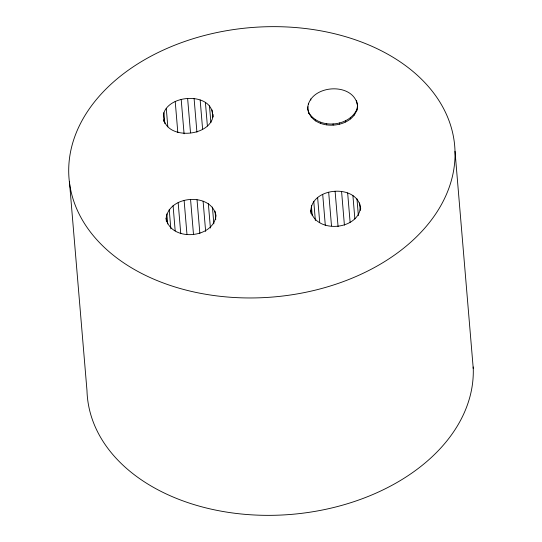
<?xml version="1.0" encoding="UTF-8"?>
<svg xmlns="http://www.w3.org/2000/svg" width="542" height="542" viewBox="0 0 542 542"><rect width="100%" height="100%" fill="white"/><g stroke="black" fill="none" stroke-linecap="round" stroke-linejoin="round"><path stroke-width="0.81" d="M163.901 112.695C159.558 138.867 204.957 139.077 212.356 118.983C216.705 92.817 171.306 92.601 163.901 112.695L164.815 123.623M166.123 218.453C168.684 195.14 211.468 192.112 216.021 215.601C213.46 238.914 170.683 241.942 166.123 218.453L166.408 221.813M307.626 107.858C310.132 84.091 354.637 81.53 357.618 106.157C355.118 129.924 310.607 132.478 307.626 107.858L308.703 113.481M307.721 109.01L308.086 106.72M310.952 213.555C308.127 186.936 358.553 182.458 360.708 209.022M356.9 110.724L357.524 105.006M360.566 207.342C358.005 230.655 315.22 233.683 310.668 210.194M308.608 112.33C318.418 129.436 348.635 127.153 356.805 109.572M357.618 106.157L356.541 100.534M455.009 151.272A193.521 135.161 -4.8 0 1 168.711 284.916A193.521 135.161 -4.8 0 1 161.902 50.731A193.521 135.161 -4.8 0 1 455.009 151.272L473.261 368.662M354.434 113.928L354.529 115.08M359.583 202.871L360.22 210.438M350.579 117.77L350.674 118.922M356.968 198.799L358.377 215.614M352.896 195.411L354.874 218.948M345.491 120.846L345.586 121.991M347.652 192.932L350.118 222.349M339.522 122.932L339.617 124.084M341.582 191.529L344.407 225.154M333.086 123.894L333.181 125.046M335.105 191.306L338.072 226.61M326.609 123.671L326.704 124.823M328.669 192.268L331.494 225.892M320.539 122.268L320.64 123.42M322.7 194.354L325.315 225.458M315.295 119.789L315.39 120.941M310.715 98.935L310.81 100.08M311.223 116.401L311.318 117.546M317.619 197.43L319.733 222.647M308.344 103.285L308.445 104.437M313.757 201.272L315.376 220.601M311.386 205.628L312.233 215.709M213.081 114.416L213.291 116.936M212.098 109.945L212.728 117.506M209.483 105.873L210.892 122.682M215.038 211.129L215.743 219.537M205.411 102.485L207.39 126.015M212.423 207.064L213.839 223.873M200.161 100.006L202.633 129.423M208.352 203.67L210.404 228.047M203.108 201.19L205.648 231.448M194.097 98.603L196.922 132.221M197.037 199.788L199.863 233.412M187.62 98.373L190.513 132.837M190.567 199.564L193.46 234.029M181.184 99.342L184.077 133.799M184.124 200.526L186.949 234.151M175.215 101.429L177.823 132.526M178.162 202.613L180.771 233.717M166.272 108.339L167.824 126.835M173.074 205.689L175.188 230.906M163.393 119.789L163.535 121.469M169.212 209.53L170.838 228.859M166.841 213.887L167.688 223.975M69.444 181.753L86.991 390.728A193.521 135.161 -4.8 0 0 285.255 514.832A193.521 135.161 -4.8 0 0 473.2 366.988"/></g></svg>
